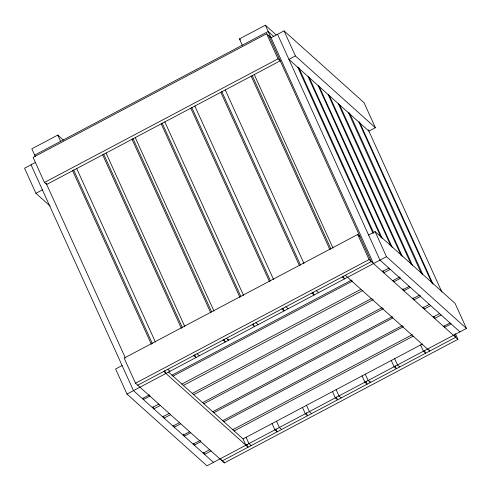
<?xml version="1.0" encoding="UTF-8"?>
<svg xmlns="http://www.w3.org/2000/svg" width="491" height="491" viewBox="0 0 491 491"><rect width="100%" height="100%" fill="white"/><g stroke="black" fill="none" stroke-linecap="round" stroke-linejoin="round"><path stroke-width="0.74" d="M63.456 140.168L57.785 135.08L31.835 148.816L35.309 156.488M242.266 45.203L239.424 38.93L265.373 25.194L276.151 34.861M34.677 155.095L268.215 31.467L273.769 36.444M266.619 33.75L33.081 157.378L44.466 182.474L46.688 184.463L280.226 60.835L278.004 58.846L266.619 33.75L271.063 37.739L284.037 30.872L364.009 102.619L375.394 127.709L368.907 131.14L288.935 59.393L295.416 55.962L375.394 127.709M35.579 162.392L24.55 168.235L35.935 193.325L50.113 206.048M44.466 182.474L278.004 58.846M35.935 193.325L42.422 189.888M359.897 236.484L357.675 234.489L124.137 358.117L135.522 383.207L224.381 462.927L457.919 339.299L455.39 333.72M122.093 365.537L115.606 368.968L126.991 394.064L206.963 465.806L466.45 328.442L455.065 303.352L375.093 231.605L368.606 235.042M135.522 383.207L369.06 259.579L457.919 339.299M137.744 385.202L371.282 261.574L268.841 35.745M126.991 394.064L386.478 256.695L466.45 328.442M171.954 375.155L351.562 280.079M173.004 376.1L352.612 281.018M142.365 398.6L148.853 395.163M382.391 271.535L388.878 268.104M390.271 269.356L383.784 272.793L382.839 270.701M181.891 384.066L360.817 289.352M183.413 385.441L363.021 290.359M152.296 407.512L158.783 404.081M392.671 280.766L399.158 277.329M160.311 405.449L153.824 408.88L152.879 406.793M192.3 393.414L371.908 298.332M193.693 394.66L373.295 299.578M162.711 416.853L169.199 413.422M402.718 289.776L409.206 286.345M410.316 287.339L403.829 290.776L402.884 288.683M170.586 414.668L164.098 418.099L163.153 416.012M202.574 402.626L382.182 307.55M203.826 403.749L383.434 308.673M412.716 298.749L419.204 295.312M172.985 426.071L179.473 422.641M180.725 423.758L174.237 427.195L173.605 425.801M212.713 411.722L392.321 316.646M213.824 412.716L392.751 317.996M422.855 307.839L429.343 304.408M183.118 435.167L189.606 431.73M190.717 432.724L184.229 436.161L183.284 434.069M430.73 305.654L424.242 309.085L423.291 306.998M222.705 420.689L402.313 325.613M223.871 421.732L403.479 326.656M193.116 444.134L199.604 440.697M433.13 317.057L439.617 313.626M441.139 314.995L434.652 318.426L433.706 316.339M232.759 429.705L412.366 334.629M234.152 430.957L413.084 336.237M203.164 453.15L209.651 449.713M443.539 326.398L450.026 322.968M211.05 450.971L204.563 454.402L203.618 452.309M451.076 323.907L444.588 327.344L443.956 325.944M168.622 372.166L243.039 438.929L422.352 344.013M239.424 38.93L240.559 39.943M459.963 331.879L379.991 260.132L277.55 34.302M345.333 275.31L429.748 351.04L429.116 349.647M342.27 276.93L344.492 278.925L343.227 276.138M316.321 290.666L318.542 292.661M399.717 366.937L397.495 364.948L394.654 358.675M311.859 293.029L314.08 295.023L312.816 292.231M285.909 306.765L288.131 308.759M281.859 308.913L284.08 310.907L282.816 308.115M341.184 397.925L338.962 395.936L336.114 389.658M255.909 322.648L258.131 324.643M252.257 324.582L254.479 326.57L253.215 323.784M311.582 413.594L309.361 411.599L306.519 405.327M226.308 338.317L228.53 340.306L227.898 338.913M223.067 340.036L225.289 342.024L224.025 339.238M281.582 429.478L279.361 427.483L276.513 421.21M197.118 353.772L199.34 355.76M193.724 355.57L195.946 357.558L194.681 354.772M167.775 369.306L169.996 371.294M251.171 445.576L248.949 443.582L246.108 437.309M163.693 371.466L248.108 447.197L246.844 444.41M213.45 462.375L133.478 390.627L31.037 164.798M368.275 129.747L441.943 292.151M359.387 121.774L433.056 284.179M358.97 122.228L432.006 283.239M454.433 334.518L455.697 337.305L222.159 460.932L221.527 459.539M349.451 112.862L422.806 274.567M348.555 112.887L421.591 273.892M339.668 104.914L412.391 265.226M338.281 103.669L411.317 264.68M329.393 95.696L402.43 256.707M419.823 295.042L420.456 296.435L413.968 299.866L413.017 297.779M328.148 94.579L401.184 255.584M319.26 86.606L392.297 247.611M318.15 85.606L390.873 245.917M309.262 77.639L382.299 238.644M399.692 276.979L400.325 278.372L393.837 281.809L393.205 280.41M308.103 76.596L381.139 237.601M284.037 30.872L295.416 55.962M375.093 231.605L386.478 256.695M298.583 67.23L373.835 233.115M297.816 67.365L373.068 233.256M424.402 350.414L425.666 353.201L423.445 351.212L420.597 344.94M265.373 25.194L373.504 263.569M357.675 234.489L369.06 259.579M395.059 365.948L396.323 368.735L394.101 366.746L391.253 360.474M254.277 74.571L333.002 248.127M252.165 75.399L330.897 248.955M251.208 76.197L329.94 249.747M369.741 381.077L370.374 382.471L368.152 380.482L365.304 374.21M365.863 381.403L367.133 384.189L364.911 382.194L362.063 375.922M225.265 89.933L303.99 263.483M221.76 91.498L300.486 265.048M220.803 92.29L299.528 265.846M336.267 397.072L337.532 399.858L335.31 397.863L332.468 391.591M194.853 106.031L273.579 279.582M191.754 107.382L270.48 280.932M190.796 108.173L269.528 281.73M306.267 412.956L307.532 415.742L305.31 413.747L302.462 407.475M164.847 121.909L243.579 295.465M162.159 123.051L240.885 296.601M161.201 123.842L239.927 297.399M275.856 429.048L277.12 431.841L274.899 429.846L272.051 423.573M135.252 137.578L213.978 311.134M132.963 138.499L211.695 312.055M132.011 139.297L210.737 312.853M243.039 438.929L245.887 445.202M106.062 153.032L184.788 326.589M103.619 154.033L182.351 327.589M102.662 154.831L181.394 328.387M223.749 461.534L224.381 462.927M200.138 440.347L200.77 441.74L194.283 445.177L193.65 443.784M76.713 168.566L155.444 342.123M57.785 135.08L60.626 141.353M73.589 169.935L152.32 343.485M164.651 370.668L165.915 373.455M72.631 170.727L151.363 344.283M149.27 394.715L149.902 396.108L143.415 399.539L142.783 398.146M46.056 183.069L125.414 358.019"/></g></svg>
